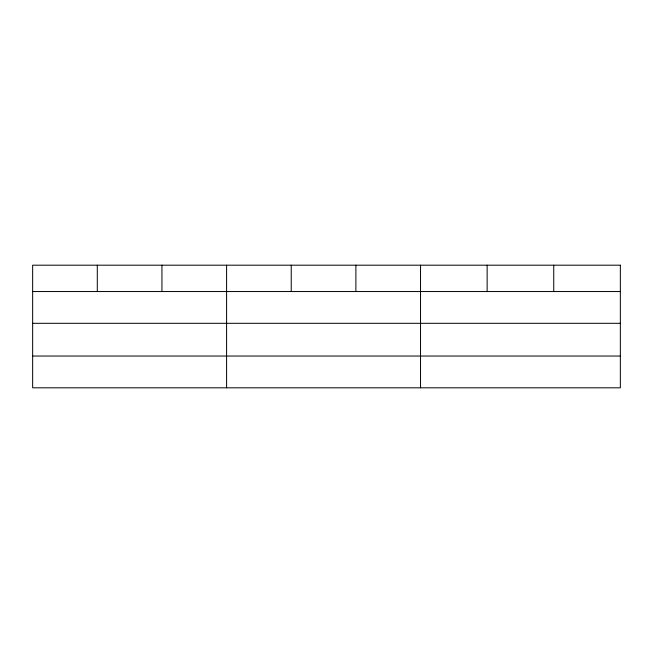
<?xml version="1.0" encoding="UTF-8"?>
<svg xmlns="http://www.w3.org/2000/svg" width="653" height="653" viewBox="0 0 653 653"><rect width="100%" height="100%" fill="white"/><g stroke="black" fill="none" stroke-linecap="round" stroke-linejoin="round"><path stroke-width="0.98" d="M32.65 291.54L620.35 291.54M32.65 323.308L620.35 323.308M32.65 356.04L620.35 356.04M553.744 265.191L553.744 291.54M487.138 265.191L487.138 291.54M420.532 265.191L420.532 387.809M355.885 265.191L355.885 291.54M291.238 265.191L291.238 291.54M226.591 265.191L226.591 387.809M161.944 265.191L161.944 291.54M97.297 265.191L97.297 291.54M620.35 265.191L32.65 265.191L32.65 387.809L620.35 387.809L620.35 265.191"/></g></svg>
